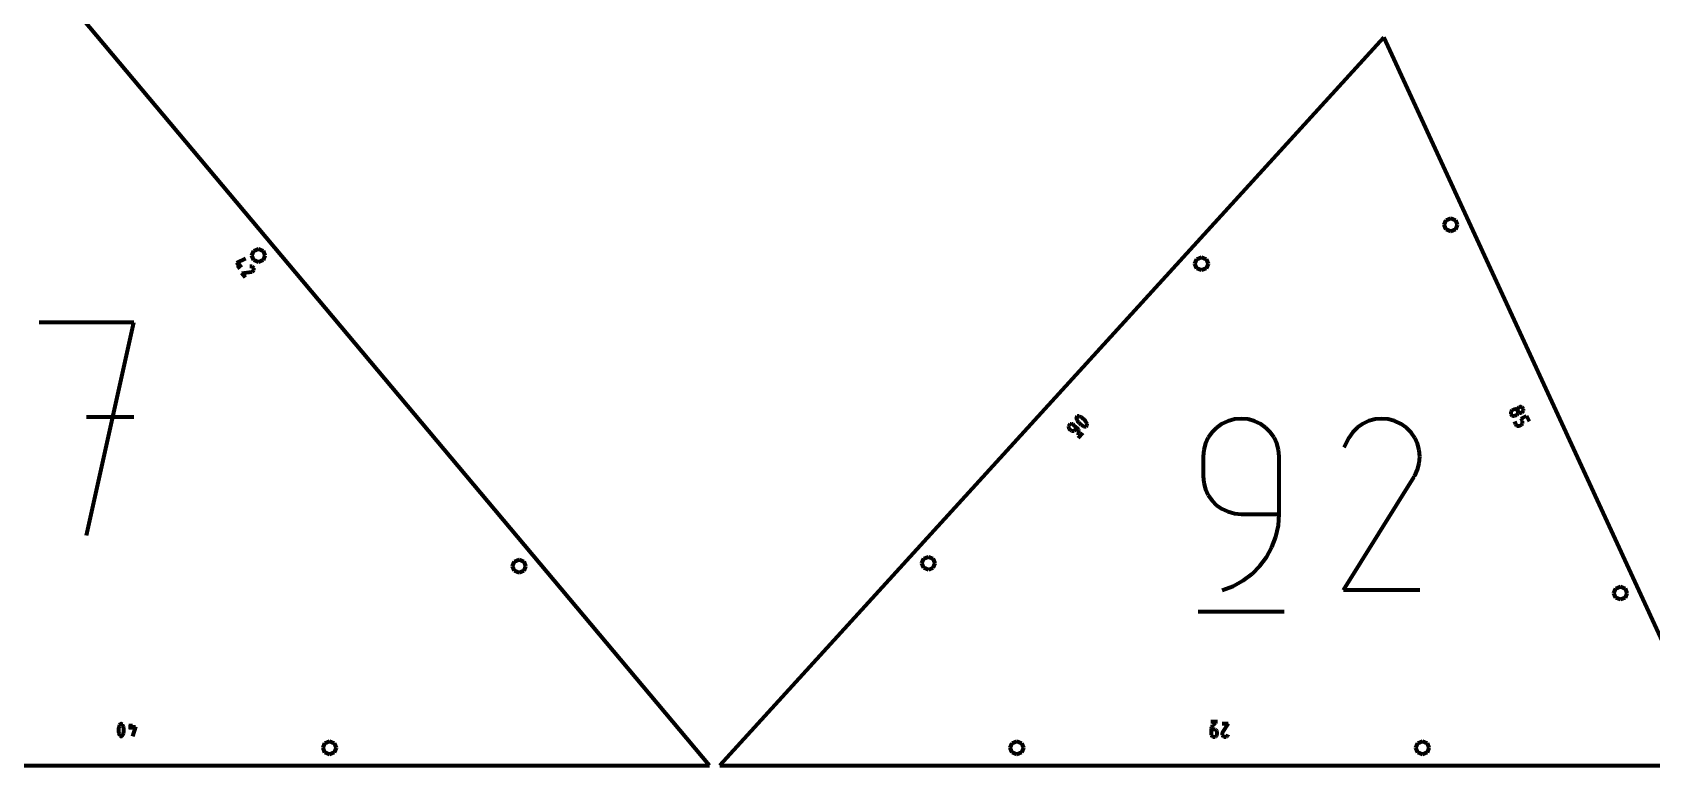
# Model space of a CAD drawing. Header units: inches. Extents: x -100 to 100, y -100 to -26.
# Drawn here: x 11.65 to 31.61, y -84.78 to -75.74 of the extents above; entities that cross this region are included whole.
import ezdxf

# ---------------------------------------------------------------- set-up
doc = ezdxf.new("R2010")
doc.units = ezdxf.units.IN
doc.header["$MEASUREMENT"] = 0
for name, color, linetype, lineweight in [('annotation', 7, 'Continuous', 0), ('boundary', 7, 'Continuous', 0), ('hole', 7, 'Continuous', 0)]:
    doc.layers.add(name, color=color, linetype=linetype, lineweight=lineweight)

msp = doc.modelspace()

# ---------------------------------------------------------------- linework, layer by layer
at = {"layer": 'annotation', "color": 1, "lineweight": 70}
for p, q in [((14.166331, -78.58109), (14.27912, -78.530656)), ((14.220867, -78.646068), (14.166331, -78.58109)), ((14.178504, -78.648426), (14.230477, -78.604804)), ((14.338628, -78.627985), (14.329218, -78.630066)), ((14.344742, -78.62747), (14.338628, -78.627985)), ((14.350674, -78.628028), (14.344742, -78.62747)), ((14.356318, -78.629583), (14.350674, -78.628028)), ((14.361564, -78.632057), (14.356318, -78.629583)), ((14.366304, -78.635373), (14.361564, -78.632057)), ((14.370428, -78.639453), (14.366304, -78.635373)), ((14.37383, -78.644221), (14.370428, -78.639453)), ((14.376399, -78.649598), (14.37383, -78.644221)), ((14.376381, -78.673167), (14.377947, -78.667526)), ((14.378027, -78.655508), (14.376399, -78.649598)), ((14.377947, -78.667526), (14.378521, -78.661603)), ((14.378521, -78.661603), (14.378027, -78.655508)), ((14.378027, -78.655508), (14.378027, -78.655508)), ((14.23169, -78.711797), (14.349312, -78.694932)), ((14.275311, -78.76377), (14.23169, -78.711797)), ((14.349312, -78.694932), (14.349431, -78.69493)), ((14.349312, -78.694932), (14.349312, -78.694932)), ((14.349431, -78.69493), (14.349549, -78.694925)), ((14.349549, -78.694925), (14.349666, -78.694917)), ((14.349666, -78.694917), (14.349784, -78.694906)), ((14.349784, -78.694906), (14.349903, -78.694891)), ((14.349903, -78.694891), (14.350025, -78.694873)), ((14.350025, -78.694873), (14.350149, -78.694852)), ((14.350149, -78.694852), (14.350278, -78.694826)), ((14.350278, -78.694826), (14.350412, -78.694797)), ((14.350412, -78.694797), (14.356333, -78.693207)), ((14.350412, -78.694797), (14.350412, -78.694797)), ((14.356333, -78.693207), (14.361719, -78.690661)), ((14.361719, -78.690661), (14.366492, -78.687272)), ((14.366492, -78.687272), (14.370578, -78.683152)), ((14.370578, -78.683152), (14.373899, -78.678413)), ((14.373899, -78.678413), (14.376381, -78.673167)), ((12.897564, -79.317497), (11.729329, -79.317497)), ((12.313529, -81.944583), (12.897564, -79.317497)), ((29.876701, -80.430638), (29.876635, -80.436999)), ((29.876635, -80.436999), (29.877694, -80.443381)), ((29.877843, -80.424438), (29.876701, -80.430638)), ((29.877694, -80.443381), (29.879929, -80.449647)), ((29.880012, -80.418536), (29.877843, -80.424438)), ((29.879929, -80.449647), (29.879929, -80.449647)), ((29.879929, -80.449647), (29.883239, -80.455416)), ((29.883158, -80.413072), (29.880012, -80.418536)), ((29.887231, -80.408185), (29.883158, -80.413072)), ((29.883239, -80.455416), (29.887403, -80.460369)), ((29.892182, -80.404012), (29.887231, -80.408185)), ((29.887403, -80.460369), (29.892281, -80.464451)), ((29.897961, -80.400693), (29.892182, -80.404012)), ((29.892281, -80.464451), (29.897736, -80.467612)), ((29.914663, -80.392998), (29.897961, -80.400693)), ((29.897961, -80.400693), (29.897961, -80.400693)), ((29.920941, -80.390761), (29.914663, -80.392998)), ((29.927335, -80.389705), (29.920941, -80.390761)), ((29.933708, -80.389778), (29.927335, -80.389705)), ((29.928857, -80.467748), (29.945559, -80.460052)), ((29.939918, -80.39093), (29.933708, -80.389778)), ((29.945828, -80.393108), (29.939918, -80.39093)), ((29.945559, -80.460052), (29.951341, -80.456732)), ((29.945559, -80.460052), (29.945559, -80.460052)), ((29.951298, -80.396262), (29.945828, -80.393108)), ((29.956188, -80.400339), (29.951298, -80.396262)), ((29.951341, -80.456732), (29.9563, -80.452557)), ((29.960361, -80.405289), (29.956188, -80.400339)), ((29.9563, -80.452557), (29.960385, -80.447665)), ((29.963676, -80.411059), (29.960361, -80.405289)), ((29.960385, -80.447665), (29.963544, -80.442196)), ((29.960473, -80.392039), (29.960394, -80.398406)), ((29.960394, -80.398406), (29.961445, -80.404792)), ((29.96163, -80.385832), (29.960473, -80.392039)), ((29.961445, -80.404792), (29.963676, -80.411059)), ((29.963815, -80.379923), (29.96163, -80.385832)), ((29.963544, -80.442196), (29.965727, -80.436289)), ((29.965909, -80.417329), (29.963676, -80.411059)), ((29.963676, -80.411059), (29.963676, -80.411059)), ((29.963676, -80.411059), (29.963676, -80.411059)), ((29.963676, -80.411059), (29.96699, -80.416827)), ((29.966975, -80.374452), (29.963815, -80.379923)), ((29.965727, -80.436289), (29.966883, -80.430083)), ((29.966961, -80.423716), (29.965909, -80.417329)), ((29.966883, -80.430083), (29.966961, -80.423716)), ((29.971061, -80.369559), (29.966975, -80.374452)), ((29.96699, -80.416827), (29.971162, -80.421776)), ((29.97602, -80.365383), (29.971061, -80.369559)), ((29.971162, -80.421776), (29.976053, -80.425853)), ((29.981803, -80.362062), (29.97602, -80.365383)), ((29.976053, -80.425853), (29.981523, -80.429006)), ((29.981523, -80.429006), (29.987434, -80.431185)), ((29.988055, -80.359837), (29.981803, -80.362062)), ((29.981803, -80.362062), (29.981803, -80.362062)), ((29.987434, -80.431185), (29.993646, -80.432337)), ((29.99443, -80.35879), (29.988055, -80.359837)), ((29.993646, -80.432337), (30.000021, -80.432411)), ((30.000788, -80.358871), (29.99443, -80.35879)), ((30.000021, -80.432411), (30.006418, -80.431355)), ((30.006988, -80.360027), (30.000788, -80.358871)), ((30.006418, -80.431355), (30.012699, -80.429117)), ((30.01289, -80.362209), (30.006988, -80.360027)), ((30.012699, -80.429117), (30.018453, -80.42581)), ((30.012699, -80.429117), (30.012699, -80.429117)), ((30.018356, -80.365364), (30.01289, -80.362209)), ((30.023244, -80.369443), (30.018356, -80.365364)), ((30.018453, -80.42581), (30.023391, -80.421644)), ((30.027416, -80.374393), (30.023244, -80.369443)), ((30.023391, -80.421644), (30.02746, -80.416759)), ((30.030731, -80.380163), (30.027416, -80.374393)), ((30.02746, -80.416759), (30.03061, -80.411295)), ((30.03061, -80.411295), (30.032787, -80.405391)), ((30.032963, -80.386433), (30.030731, -80.380163)), ((30.030731, -80.380163), (30.030731, -80.380163)), ((30.032787, -80.405391), (30.033939, -80.399186)), ((30.034016, -80.39282), (30.032963, -80.386433)), ((30.033939, -80.399186), (30.034016, -80.39282)), ((12.897564, -80.487379), (12.313529, -80.487379)), ((24.425169, -80.599801), (24.424391, -80.606077)), ((24.424391, -80.606077), (24.424685, -80.612379)), ((24.424685, -80.612379), (24.426043, -80.61856)), ((24.427024, -80.593699), (24.425169, -80.599801)), ((24.426043, -80.61856), (24.428459, -80.62447)), ((24.429963, -80.587922), (24.427024, -80.593699)), ((24.428459, -80.62447), (24.431927, -80.62996)), ((24.433993, -80.582616), (24.429963, -80.587922)), ((24.431927, -80.62996), (24.43644, -80.634883)), ((24.438915, -80.578105), (24.433993, -80.582616)), ((24.433993, -80.582616), (24.433993, -80.582616)), ((24.43644, -80.634883), (24.450119, -80.647357)), ((24.444403, -80.574641), (24.438915, -80.578105)), ((24.450309, -80.572231), (24.444403, -80.574641)), ((24.450119, -80.647357), (24.450119, -80.647357)), ((24.450119, -80.647357), (24.455436, -80.651397)), ((24.456486, -80.57088), (24.450309, -80.572231)), ((24.455436, -80.651397), (24.461221, -80.654344)), ((24.462786, -80.570596), (24.456486, -80.57088)), ((24.461221, -80.654344), (24.467327, -80.656205)), ((24.469061, -80.571384), (24.462786, -80.570596)), ((24.467327, -80.656205), (24.473605, -80.656988)), ((24.475164, -80.57325), (24.469061, -80.571384)), ((24.473605, -80.656988), (24.479907, -80.656699)), ((24.480948, -80.576202), (24.475164, -80.57325)), ((24.479907, -80.656699), (24.486084, -80.655347)), ((24.486264, -80.580243), (24.480948, -80.576202)), ((24.486084, -80.655347), (24.491988, -80.652937)), ((24.527293, -80.617657), (24.486264, -80.580243)), ((24.486264, -80.580243), (24.486264, -80.580243)), ((24.491988, -80.652937), (24.49747, -80.649478)), ((24.49747, -80.649478), (24.502382, -80.644977)), ((24.502382, -80.644977), (24.527293, -80.617657)), ((24.520107, -80.494228), (24.519844, -80.498209)), ((24.519844, -80.498209), (24.52029, -80.502241)), ((24.521042, -80.490382), (24.520107, -80.494228)), ((24.52029, -80.502241), (24.521483, -80.506237)), ((24.522609, -80.486758), (24.521042, -80.490382)), ((24.521483, -80.506237), (24.521483, -80.506237)), ((24.521483, -80.506237), (24.528272, -80.521066)), ((24.524771, -80.48344), (24.522609, -80.486758)), ((24.527491, -80.480514), (24.524771, -80.48344)), ((24.535037, -80.625826), (24.527293, -80.617657)), ((24.53073, -80.478065), (24.527491, -80.480514)), ((24.528272, -80.521066), (24.536459, -80.535009)), ((24.53445, -80.476179), (24.53073, -80.478065)), ((24.536036, -80.475604), (24.53445, -80.476179)), ((24.53445, -80.476179), (24.53445, -80.476179)), ((24.5414, -80.634861), (24.535037, -80.625826)), ((24.537667, -80.475153), (24.536036, -80.475604)), ((24.536459, -80.535009), (24.545951, -80.547983)), ((24.539334, -80.474825), (24.537667, -80.475153)), ((24.541027, -80.474621), (24.539334, -80.474825)), ((24.542735, -80.474541), (24.541027, -80.474621)), ((24.546351, -80.644598), (24.5414, -80.634861)), ((24.544449, -80.474585), (24.542735, -80.474541)), ((24.546158, -80.474754), (24.544449, -80.474585)), ((24.545951, -80.547983), (24.556659, -80.559906)), ((24.547853, -80.475049), (24.546158, -80.474754)), ((24.549856, -80.65487), (24.546351, -80.644598)), ((24.549524, -80.475469), (24.547853, -80.475049)), ((24.564959, -80.480864), (24.549524, -80.475469)), ((24.549524, -80.475469), (24.549524, -80.475469)), ((24.551883, -80.665512), (24.549856, -80.65487)), ((24.552399, -80.676359), (24.551883, -80.665512)), ((24.556659, -80.559906), (24.568489, -80.570694)), ((24.579629, -80.487731), (24.564959, -80.480864)), ((24.568489, -80.570694), (24.581353, -80.580264)), ((24.593443, -80.495989), (24.579629, -80.487731)), ((24.581353, -80.580264), (24.595158, -80.588534)), ((24.606312, -80.505553), (24.593443, -80.495989)), ((24.595158, -80.588534), (24.609814, -80.59542)), ((24.618142, -80.516341), (24.606312, -80.505553)), ((24.609814, -80.59542), (24.62523, -80.60084)), ((24.628845, -80.52827), (24.618142, -80.516341)), ((24.62523, -80.60084), (24.62523, -80.60084)), ((24.62523, -80.60084), (24.626897, -80.60126)), ((24.626897, -80.60126), (24.628582, -80.601555)), ((24.628582, -80.601555), (24.63028, -80.601724)), ((24.638328, -80.541257), (24.628845, -80.52827)), ((24.63028, -80.601724), (24.631985, -80.601768)), ((24.631985, -80.601768), (24.633691, -80.601685)), ((24.633691, -80.601685), (24.635392, -80.601477)), ((24.635392, -80.601477), (24.637082, -80.601143)), ((24.637082, -80.601143), (24.638755, -80.600683)), ((24.646501, -80.555218), (24.638328, -80.541257)), ((24.638755, -80.600683), (24.640406, -80.600096)), ((24.640406, -80.600096), (24.644083, -80.598212)), ((24.640406, -80.600096), (24.640406, -80.600096)), ((24.644083, -80.598212), (24.647288, -80.595763)), ((24.653272, -80.570072), (24.646501, -80.555218)), ((24.647288, -80.595763), (24.649983, -80.592837)), ((24.649983, -80.592837), (24.652129, -80.58952)), ((24.652129, -80.58952), (24.653688, -80.585897)), ((24.654451, -80.574057), (24.653272, -80.570072)), ((24.653272, -80.570072), (24.653272, -80.570072)), ((24.653688, -80.585897), (24.65462, -80.582055)), ((24.654888, -80.57808), (24.654451, -80.574057)), ((24.65462, -80.582055), (24.654888, -80.57808)), ((26.250492, -80.615967), (26.193844, -80.67267)), ((26.316059, -80.569545), (26.250492, -80.615967)), ((26.389208, -80.534736), (26.316059, -80.569545)), ((26.4686, -80.512873), (26.389208, -80.534736)), ((26.552898, -80.505289), (26.4686, -80.512873)), ((26.63737, -80.512873), (26.552898, -80.505289)), ((26.552898, -80.505289), (26.552898, -80.505289)), ((26.716855, -80.534736), (26.63737, -80.512873)), ((26.790031, -80.569545), (26.716855, -80.534736)), ((26.855577, -80.615967), (26.790031, -80.569545)), ((26.912169, -80.67267), (26.855577, -80.615967)), ((27.986683, -80.613131), (27.927959, -80.671069)), ((28.053399, -80.567125), (27.986683, -80.613131)), ((28.126321, -80.533516), (28.053399, -80.567125)), ((28.203664, -80.512766), (28.126321, -80.533516)), ((28.28364, -80.50534), (28.203664, -80.512766)), ((28.364465, -80.511703), (28.28364, -80.50534)), ((28.444352, -80.532316), (28.364465, -80.511703)), ((28.521516, -80.567646), (28.444352, -80.532316)), ((28.59053, -80.616653), (28.521516, -80.567646)), ((28.521516, -80.567646), (28.521516, -80.567646)), ((28.648233, -80.675461), (28.59053, -80.616653)), ((29.897736, -80.467612), (29.903631, -80.469798)), ((29.903631, -80.469798), (29.909829, -80.470957)), ((29.909829, -80.470957), (29.91619, -80.471036)), ((29.91619, -80.471036), (29.922579, -80.469984)), ((29.921469, -80.53979), (29.936917, -80.573318)), ((29.922579, -80.469984), (29.928857, -80.467748)), ((29.936917, -80.573318), (29.936917, -80.573318)), ((29.936917, -80.573318), (29.940231, -80.579086)), ((29.940231, -80.579086), (29.944402, -80.584035)), ((29.944402, -80.584035), (29.949291, -80.588112)), ((29.949291, -80.588112), (29.95476, -80.591266)), ((29.95476, -80.591266), (29.960669, -80.593446)), ((29.960669, -80.593446), (29.96688, -80.594599)), ((29.96688, -80.594599), (29.973253, -80.594673)), ((29.973253, -80.594673), (29.97965, -80.593617)), ((29.97965, -80.593617), (29.98593, -80.59138)), ((29.98593, -80.59138), (30.002632, -80.583684)), ((30.002632, -80.583684), (30.008411, -80.580365)), ((30.002632, -80.583684), (30.002632, -80.583684)), ((30.005216, -80.501203), (30.072451, -80.470224)), ((30.020664, -80.53473), (30.005216, -80.501203)), ((30.008411, -80.580365), (30.013363, -80.576194)), ((30.013363, -80.576194), (30.017436, -80.571307)), ((30.017436, -80.571307), (30.020582, -80.565844)), ((30.020582, -80.565844), (30.022751, -80.559943)), ((30.0229, -80.540998), (30.020664, -80.53473)), ((30.022751, -80.559943), (30.023894, -80.553743)), ((30.02396, -80.547382), (30.0229, -80.540998)), ((30.023894, -80.553743), (30.02396, -80.547382)), ((30.072451, -80.470224), (30.103347, -80.537279)), ((24.544375, -80.739557), (24.600467, -80.678043)), ((24.544555, -80.708472), (24.548767, -80.698005)), ((24.544555, -80.708472), (24.544555, -80.708472)), ((24.548767, -80.698005), (24.551371, -80.687245)), ((24.551371, -80.687245), (24.552399, -80.676359)), ((26.112664, -80.811585), (26.090807, -80.891131)), ((26.147455, -80.73832), (26.112664, -80.811585)), ((26.193844, -80.67267), (26.147455, -80.73832)), ((26.958487, -80.73832), (26.912169, -80.67267)), ((26.993208, -80.811585), (26.958487, -80.73832)), ((27.01501, -80.891131), (26.993208, -80.811585)), ((27.879014, -80.740474), (27.817337, -80.858788)), ((27.927959, -80.671069), (27.879014, -80.740474)), ((28.694113, -80.742268), (28.648233, -80.675461)), ((28.727655, -80.815271), (28.694113, -80.742268)), ((28.748348, -80.892668), (28.727655, -80.815271)), ((26.090807, -80.891131), (26.083224, -80.975626)), ((26.083224, -80.975626), (26.083224, -81.210794)), ((27.022571, -80.975626), (27.01501, -80.891131)), ((27.022571, -81.680999), (27.022571, -80.975626)), ((27.022571, -80.975626), (27.022571, -80.975626)), ((28.728193, -81.133199), (28.74913, -81.053434)), ((28.755677, -80.972656), (28.748348, -80.892668)), ((28.74913, -81.053434), (28.755677, -80.972656)), ((26.083224, -81.210794), (26.083224, -81.210794)), ((26.083224, -81.210794), (26.090807, -81.295284)), ((27.81601, -82.620363), (28.683998, -81.223014)), ((28.683998, -81.223014), (28.685036, -81.22173)), ((28.683998, -81.223014), (28.683998, -81.223014)), ((28.685036, -81.22173), (28.686031, -81.220435)), ((28.686031, -81.220435), (28.68699, -81.219119)), ((28.68699, -81.219119), (28.687919, -81.217769)), ((28.687919, -81.217769), (28.688826, -81.216376)), ((28.688826, -81.216376), (28.689716, -81.214928)), ((28.689716, -81.214928), (28.690597, -81.213415)), ((28.690597, -81.213415), (28.691474, -81.211825)), ((28.691474, -81.211825), (28.692354, -81.210148)), ((28.692354, -81.210148), (28.728193, -81.133199)), ((28.692354, -81.210148), (28.692354, -81.210148)), ((26.090807, -81.295284), (26.112664, -81.374818)), ((26.112664, -81.374818), (26.147455, -81.448065)), ((26.147455, -81.448065), (26.193844, -81.513695)), ((26.193844, -81.513695), (26.250492, -81.570375)), ((26.250492, -81.570375), (26.316059, -81.616777)), ((26.316059, -81.616777), (26.389208, -81.651568)), ((26.389208, -81.651568), (26.4686, -81.673419)), ((26.4686, -81.673419), (26.552898, -81.680999)), ((26.552898, -81.680999), (27.022571, -81.680999)), ((26.981826, -81.96067), (27.012173, -81.823602)), ((27.012173, -81.823602), (27.022571, -81.680999)), ((26.932804, -82.090479), (26.981826, -81.96067)), ((26.783835, -82.321422), (26.866383, -82.211304)), ((26.866383, -82.211304), (26.932804, -82.090479)), ((26.575457, -82.502641), (26.686435, -82.419109)), ((26.686435, -82.419109), (26.783835, -82.321422)), ((26.317862, -82.620346), (26.452175, -82.570294)), ((26.317862, -82.620346), (26.317862, -82.620346)), ((26.452175, -82.570294), (26.575457, -82.502641)), ((28.755358, -82.620363), (27.81601, -82.620363)), ((26.024531, -82.884728), (27.08206, -82.884728)), ((26.260405, -84.242337), (26.177296, -84.242337)), ((12.709053, -84.324062), (12.707579, -84.338717)), ((12.707579, -84.338717), (12.707579, -84.353431)), ((12.707579, -84.353431), (12.709053, -84.368093)), ((12.712, -84.30958), (12.709053, -84.324062)), ((12.709053, -84.368093), (12.712, -84.382587)), ((12.71642, -84.295385), (12.712, -84.30958)), ((12.712, -84.382587), (12.71642, -84.396802)), ((12.722314, -84.281589), (12.71642, -84.295385)), ((12.71642, -84.396802), (12.722314, -84.410624)), ((12.72429, -84.27832), (12.722314, -84.281589)), ((12.722314, -84.281589), (12.722314, -84.281589)), ((12.722314, -84.410624), (12.722314, -84.410624)), ((12.722314, -84.410624), (12.723064, -84.412019)), ((12.723064, -84.412019), (12.723913, -84.413353)), ((12.723913, -84.413353), (12.724857, -84.414618)), ((12.726751, -84.275533), (12.72429, -84.27832)), ((12.724857, -84.414618), (12.725888, -84.41581)), ((12.725888, -84.41581), (12.727, -84.41692)), ((12.729617, -84.273253), (12.726751, -84.275533)), ((12.727, -84.41692), (12.728187, -84.417943)), ((12.728187, -84.417943), (12.729442, -84.418872)), ((12.729442, -84.418872), (12.730758, -84.4197)), ((12.732803, -84.271507), (12.729617, -84.273253)), ((12.730758, -84.4197), (12.732131, -84.420421)), ((12.732131, -84.420421), (12.732131, -84.420421)), ((12.732131, -84.420421), (12.735715, -84.42178)), ((12.736229, -84.270322), (12.732803, -84.271507)), ((12.735715, -84.42178), (12.739384, -84.422463)), ((12.739811, -84.269725), (12.736229, -84.270322)), ((12.739384, -84.422463), (12.743055, -84.422498)), ((12.743466, -84.269744), (12.739811, -84.269725)), ((12.743055, -84.422498), (12.746647, -84.421912)), ((12.747114, -84.270404), (12.743466, -84.269744)), ((12.746647, -84.421912), (12.750079, -84.420732)), ((12.75067, -84.271734), (12.747114, -84.270404)), ((12.750079, -84.420732), (12.753269, -84.418985)), ((12.75067, -84.271734), (12.75067, -84.271734)), ((12.75209, -84.272492), (12.75067, -84.271734)), ((12.753439, -84.273343), (12.75209, -84.272492)), ((12.753269, -84.418985), (12.756136, -84.416698)), ((12.754713, -84.274284), (12.753439, -84.273343)), ((12.755908, -84.27531), (12.754713, -84.274284)), ((12.75702, -84.276417), (12.755908, -84.27531)), ((12.756136, -84.416698), (12.758598, -84.413899)), ((12.758046, -84.277602), (12.75702, -84.276417)), ((12.758982, -84.27886), (12.758046, -84.277602)), ((12.758598, -84.413899), (12.760573, -84.410614)), ((12.759826, -84.280187), (12.758982, -84.27886)), ((12.760573, -84.281579), (12.759826, -84.280187)), ((12.766438, -84.295404), (12.760573, -84.281579)), ((12.760573, -84.281579), (12.760573, -84.281579)), ((12.760573, -84.410614), (12.766438, -84.396821)), ((12.760573, -84.410614), (12.760573, -84.410614)), ((12.770837, -84.309621), (12.766438, -84.295404)), ((12.766438, -84.396821), (12.770837, -84.382627)), ((12.77377, -84.324117), (12.770837, -84.309621)), ((12.770837, -84.382627), (12.77377, -84.368147)), ((12.775237, -84.338778), (12.77377, -84.324117)), ((12.77377, -84.368147), (12.775237, -84.353493)), ((12.775237, -84.353493), (12.775237, -84.338778)), ((12.832629, -84.303733), (12.917591, -84.303733)), ((12.858096, -84.269715), (12.858096, -84.337673)), ((12.917591, -84.303733), (12.88366, -84.422731)), ((26.182788, -84.325728), (26.181971, -84.336935)), ((26.181971, -84.336935), (26.181971, -84.392369)), ((26.218881, -84.336935), (26.181971, -84.336935)), ((26.181971, -84.392369), (26.181971, -84.392369)), ((26.181971, -84.392369), (26.182565, -84.39901)), ((26.182565, -84.39901), (26.184278, -84.405261)), ((26.185173, -84.314956), (26.182788, -84.325728)), ((26.184278, -84.405261), (26.187007, -84.411019)), ((26.189025, -84.304755), (26.185173, -84.314956)), ((26.187007, -84.411019), (26.190647, -84.416178)), ((26.194245, -84.29526), (26.189025, -84.304755)), ((26.190647, -84.416178), (26.195094, -84.420634)), ((26.200732, -84.286606), (26.194245, -84.29526)), ((26.195094, -84.420634), (26.200245, -84.424282)), ((26.200245, -84.424282), (26.205996, -84.427018)), ((26.208387, -84.278929), (26.200732, -84.286606)), ((26.205996, -84.427018), (26.212243, -84.428736)), ((26.217108, -84.272364), (26.208387, -84.278929)), ((26.212243, -84.428736), (26.218881, -84.429332)), ((26.226797, -84.267047), (26.217108, -84.272364)), ((26.225506, -84.337531), (26.218881, -84.336935)), ((26.218881, -84.429332), (26.225506, -84.428736)), ((26.218881, -84.429332), (26.218881, -84.429332)), ((26.231745, -84.339248), (26.225506, -84.337531)), ((26.225506, -84.428736), (26.231745, -84.427018)), ((26.237352, -84.263114), (26.226797, -84.267047)), ((26.237494, -84.341982), (26.231745, -84.339248)), ((26.231745, -84.427018), (26.237494, -84.424282)), ((26.237352, -84.263114), (26.237352, -84.263114)), ((26.242647, -84.345629), (26.237494, -84.341982)), ((26.237494, -84.424282), (26.242647, -84.420634)), ((26.247099, -84.350083), (26.242647, -84.345629)), ((26.242647, -84.420634), (26.247099, -84.416178)), ((26.250744, -84.355241), (26.247099, -84.350083)), ((26.247099, -84.416178), (26.250744, -84.411019)), ((26.253479, -84.360997), (26.250744, -84.355241)), ((26.250744, -84.411019), (26.253479, -84.405261)), ((26.255196, -84.367248), (26.253479, -84.360997)), ((26.253479, -84.405261), (26.255196, -84.39901)), ((26.255792, -84.373888), (26.255196, -84.367248)), ((26.255196, -84.39901), (26.255792, -84.392369)), ((26.255792, -84.392369), (26.255792, -84.373888)), ((26.255792, -84.373888), (26.255792, -84.373888)), ((26.318616, -84.386254), (26.318101, -84.392603)), ((26.318101, -84.392603), (26.318677, -84.398889)), ((26.318126, -84.263112), (26.391948, -84.263112)), ((26.320261, -84.379986), (26.318616, -84.386254)), ((26.318677, -84.398889), (26.320303, -84.404971)), ((26.323077, -84.373939), (26.320261, -84.379986)), ((26.320303, -84.404971), (26.322939, -84.410708)), ((26.322939, -84.410708), (26.326545, -84.415959)), ((26.323147, -84.373807), (26.323077, -84.373939)), ((26.323077, -84.373939), (26.323077, -84.373939)), ((26.323216, -84.373682), (26.323147, -84.373807)), ((26.323285, -84.373563), (26.323216, -84.373682)), ((26.323355, -84.373449), (26.323285, -84.373563)), ((26.323426, -84.37334), (26.323355, -84.373449)), ((26.323499, -84.373234), (26.323426, -84.37334)), ((26.323574, -84.37313), (26.323499, -84.373234)), ((26.323653, -84.373028), (26.323574, -84.37313)), ((26.323734, -84.372927), (26.323653, -84.373028)), ((26.391948, -84.263112), (26.323734, -84.372927)), ((26.323734, -84.372927), (26.323734, -84.372927)), ((26.326545, -84.415959), (26.33108, -84.42058)), ((26.33108, -84.42058), (26.336503, -84.424432)), ((26.336503, -84.424432), (26.336503, -84.424432)), ((26.336503, -84.424432), (26.342567, -84.427208)), ((26.342567, -84.427208), (26.348846, -84.428828)), ((26.348846, -84.428828), (26.355197, -84.429328)), ((26.355197, -84.429328), (26.361483, -84.428744)), ((26.361483, -84.428744), (26.367561, -84.427114)), ((26.367561, -84.427114), (26.373292, -84.424472)), ((26.373292, -84.424472), (26.378535, -84.420857)), ((26.378535, -84.420857), (26.38315, -84.416304)), ((26.38315, -84.416304), (26.386996, -84.410849)), ((26.386996, -84.410849), (26.391843, -84.401551))]:
    msp.add_line(p, q, dxfattribs=at)
at = {"layer": 'boundary', "color": 5, "lineweight": 70}
for p, q in [((19.998752, -84.783723), (9.204156, -71.922274)), ((28.312422, -75.803545), (20.123752, -84.783723)), ((32.450127, -84.783723), (28.312422, -75.803545)), ((5.626391, -84.783723), (19.998752, -84.783723)), ((20.123752, -84.783723), (32.450127, -84.783723))]:
    msp.add_line(p, q, dxfattribs=at)
at = {"layer": 'hole', "color": 5, "lineweight": 70}
for p, q in [((29.055233, -78.114605), (29.07901, -78.057202)), ((29.07901, -78.057202), (29.136412, -78.033425)), ((29.136412, -78.033425), (29.193815, -78.057202)), ((29.193815, -78.057202), (29.217592, -78.114605)), ((29.07901, -78.172007), (29.055233, -78.114605)), ((29.136412, -78.195784), (29.07901, -78.172007)), ((29.193815, -78.172007), (29.136412, -78.195784)), ((29.217592, -78.114605), (29.193815, -78.172007)), ((14.352718, -78.493628), (14.376495, -78.436225)), ((14.376495, -78.436225), (14.433898, -78.412448)), ((14.433898, -78.412448), (14.4913, -78.436225)), ((14.4913, -78.436225), (14.515077, -78.493628)), ((14.376495, -78.55103), (14.352718, -78.493628)), ((14.433898, -78.574807), (14.376495, -78.55103)), ((14.4913, -78.55103), (14.433898, -78.574807)), ((14.515077, -78.493628), (14.4913, -78.55103)), ((25.983028, -78.593725), (26.006805, -78.536322)), ((26.006805, -78.651127), (25.983028, -78.593725)), ((26.006805, -78.536322), (26.064207, -78.512545)), ((26.064207, -78.674904), (26.006805, -78.651127)), ((26.064207, -78.512545), (26.12161, -78.536322)), ((26.12161, -78.651127), (26.064207, -78.674904)), ((26.12161, -78.536322), (26.145387, -78.593725)), ((26.145387, -78.593725), (26.12161, -78.651127)), ((17.59088, -82.266072), (17.648283, -82.242295)), ((17.648283, -82.242295), (17.705685, -82.266072)), ((22.614065, -82.288328), (22.637842, -82.230925)), ((22.637842, -82.230925), (22.695244, -82.207148)), ((22.695244, -82.207148), (22.752647, -82.230925)), ((22.752647, -82.230925), (22.776424, -82.288328)), ((17.567103, -82.323475), (17.59088, -82.266072)), ((17.59088, -82.380877), (17.567103, -82.323475)), ((17.648283, -82.404654), (17.59088, -82.380877)), ((17.705685, -82.380877), (17.648283, -82.404654)), ((17.705685, -82.266072), (17.729462, -82.323475)), ((17.729462, -82.323475), (17.705685, -82.380877)), ((22.637842, -82.34573), (22.614065, -82.288328)), ((22.695244, -82.369507), (22.637842, -82.34573)), ((22.752647, -82.34573), (22.695244, -82.369507)), ((22.776424, -82.288328), (22.752647, -82.34573)), ((31.147608, -82.655746), (31.171385, -82.598344)), ((31.171385, -82.713149), (31.147608, -82.655746)), ((31.171385, -82.598344), (31.228787, -82.574567)), ((31.228787, -82.574567), (31.28619, -82.598344)), ((31.28619, -82.598344), (31.309967, -82.655746)), ((31.309967, -82.655746), (31.28619, -82.713149)), ((31.228787, -82.736926), (31.171385, -82.713149)), ((31.28619, -82.713149), (31.228787, -82.736926)), ((15.231392, -84.564973), (15.255169, -84.50757)), ((15.255169, -84.622375), (15.231392, -84.564973)), ((15.255169, -84.50757), (15.312571, -84.483794)), ((15.312571, -84.646152), (15.255169, -84.622375)), ((15.312571, -84.483794), (15.369974, -84.50757)), ((15.369974, -84.622375), (15.312571, -84.646152)), ((15.369974, -84.50757), (15.393751, -84.564973)), ((15.393751, -84.564973), (15.369974, -84.622375)), ((23.70576, -84.564973), (23.729537, -84.50757)), ((23.729537, -84.622375), (23.70576, -84.564973)), ((23.729537, -84.50757), (23.786939, -84.483794)), ((23.786939, -84.646152), (23.729537, -84.622375)), ((23.786939, -84.483794), (23.844342, -84.50757)), ((23.844342, -84.622375), (23.786939, -84.646152)), ((23.844342, -84.50757), (23.868119, -84.564973)), ((23.868119, -84.564973), (23.844342, -84.622375)), ((28.70576, -84.564973), (28.729537, -84.50757)), ((28.729537, -84.622375), (28.70576, -84.564973)), ((28.729537, -84.50757), (28.786939, -84.483794)), ((28.786939, -84.646152), (28.729537, -84.622375)), ((28.786939, -84.483794), (28.844342, -84.50757)), ((28.844342, -84.622375), (28.786939, -84.646152)), ((28.844342, -84.50757), (28.868119, -84.564973)), ((28.868119, -84.564973), (28.844342, -84.622375))]:
    msp.add_line(p, q, dxfattribs=at)

doc.saveas('drawing.dxf')
